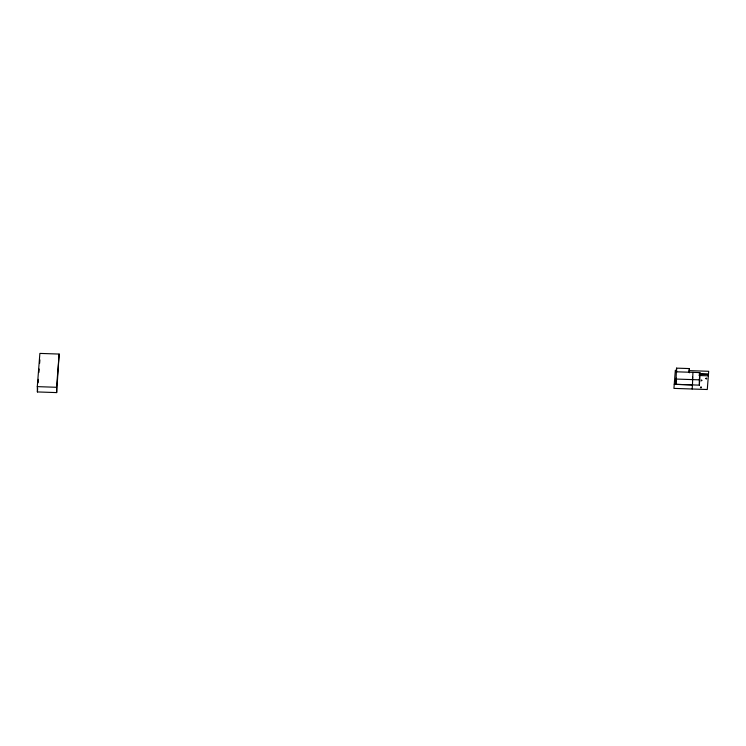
<?xml version="1.0" encoding="UTF-8"?>
<svg xmlns="http://www.w3.org/2000/svg" width="746" height="746" viewBox="0 0 746 746"><rect width="100%" height="100%" fill="white"/><g stroke="black" fill="none" stroke-linecap="round" stroke-linejoin="round"><path stroke-width="1.12" d="M37.3 386.633L39.883 353.408L59.148 354.061L56.668 392.592L37.403 391.939L37.3 386.633L56.565 387.286L56.668 392.592M37.403 391.939L37.673 388.498M38.111 382.773L38.382 379.341M38.913 372.459L39.184 369.028M39.631 363.302L39.892 359.861M56.565 387.286L59.148 354.061M675.344 370.165L673.927 388.386L707.283 389.515L708.7 371.294L689.145 370.631M692.931 372.357L692.465 384.908L675.801 384.349L676.547 368.142L689.351 368.571L689.435 372.814M675.801 384.349L676.286 378.138M689.062 372.226L689.351 368.571M692.4 379.947L692.633 377.019M692.157 389.002L692.512 384.442M699.338 380.18L699.869 372.59L676.268 371.797M674.244 384.293L699.403 385.141L699.869 372.59M701.249 379.947L702.033 380.385L701.249 380.861M701.035 387.789C702.518 386.316 699.366 386.988 700.914 387.789M699.282 373.709L708.486 374.016M699.151 374.203L708.448 374.52M699.039 375.518L708.346 375.825M675.699 379.043L699.3 379.835L699.403 385.141M699.562 377.252L699.655 381.915M676.547 368.142L676.631 372.385M705.781 378.548C707.236 380.19 706.63 376.702 705.781 378.548"/></g></svg>
